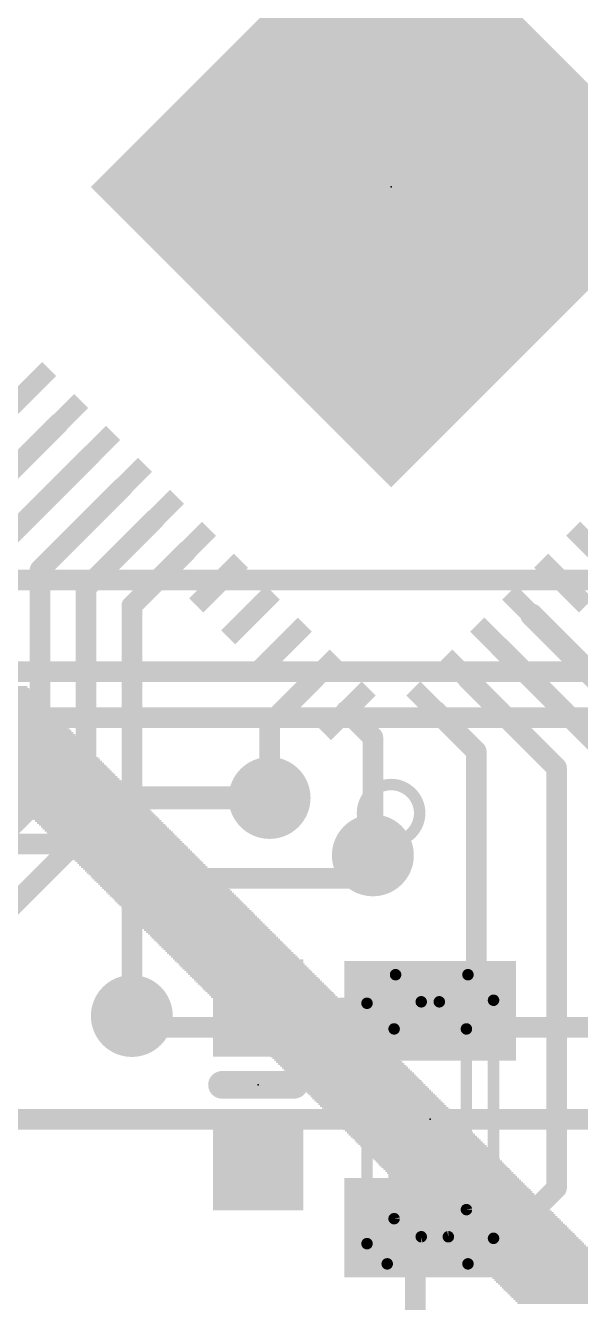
# Model space of a CAD drawing. Extents: x -17.8 to 79, y -18.3 to 67.8.
# Drawn here: x 34.26 to 40.4, y 15.75 to 29.88 of the extents above; entities that cross this region are included whole.
import ezdxf

# ---------------------------------------------------------------- set-up
doc = ezdxf.new("R2010")
doc.units = 0
for name, color, linetype in [('1', 12, 'CONTINUOUS'), ('16', 5, 'CONTINUOUS'), ('18', 3, 'CONTINUOUS'), ('200', 4, 'CONTINUOUS'), ('21', 40, 'CONTINUOUS'), ('23', 53, 'CONTINUOUS')]:
    doc.layers.add(name, color=color, linetype=linetype)

# ---------------------------------------------------------------- blocks, each defined once
blk = doc.blocks.new('RECT')
blk.add_solid([(-0.5, -0.5), (0.5, -0.5), (-0.5, 0.5), (0.5, 0.5)])
blk = doc.blocks.new('ROUNDV')
at = {"const_width": 0.5}
blk.add_lwpolyline([(0, -0.25, 1), (0, 0.25, 1), (0, -0.25)], format="xyb", dxfattribs=at)

msp = doc.modelspace()

# ---------------------------------------------------------------- linework, layer by layer
at = {"layer": '1'}
for points, const_width in [([(34.6244, 25.4815), (32.1476, 23.0047)], 0.2286), ([(34.978, 25.128), (33.782, 23.932)], 0.2286), ([(35.3315, 24.7744), (34.417, 23.8599)], 0.2286), ([(35.6851, 24.4209), (34.925, 23.6608)], 0.2286), ([(36.0387, 24.0673), (35.433, 23.4617)], 0.2286), ([(34.417, 23.8599), (34.417, 21.336)], 0.2286), ([(34.925, 23.6608), (34.925, 20.955)], 0.2286), ([(35.433, 23.4617), (35.433, 18.923)], 0.2286), ([(39.857, 23.3602), (41.275, 21.9422)], 0.254), ([(39.5035, 23.0066), (40.767, 21.7431)], 0.2286), ([(37.4529, 22.6531), (36.957, 22.1572)], 0.2286), ([(39.1499, 22.6531), (40.132, 21.671)], 0.2286), ([(37.8064, 22.2995), (38.1, 22.006)], 0.2286), ([(38.7964, 22.2995), (39.243, 21.8529)], 0.2286), ([(36.957, 22.1572), (36.957, 21.336)], 0.2286), ([(38.1, 22.006), (38.1, 20.701)], 0.2286), ([(39.243, 21.8529), (39.243, 19.488)], 0.2286), ([(40.132, 21.671), (40.132, 17.018)], 0.2286), ([(34.417, 21.336), (32.512, 19.431)], 0.2286), ([(34.925, 20.955), (33.6677, 19.6977)], 0.2286), ([(39.243, 19.488), (38.735, 18.98)], 0.2286), ([(36.83, 19.011), (38.704, 19.011)], 0.2286), ([(38.704, 19.011), (38.735, 18.98)], 0.2286), ([(40.132, 17.018), (39.497, 16.383)], 0.2286), ([(38.735, 16.58), (38.569, 16.414)], 0.2286), ([(38.932, 16.383), (38.735, 16.58)], 0.2286), ([(38.569, 16.414), (38.569, 15.113)], 0.2286), ([(39.497, 16.383), (38.932, 16.383)], 0.2286)]:
    msp.add_lwpolyline(points, dxfattribs=dict(at, const_width=const_width))
for points, const_width in [([(34.6649, 25.4411, 1), (34.584, 25.5219)], 0.1143), ([(35.0184, 25.0876, 1), (34.9376, 25.1684)], 0.1143), ([(35.372, 24.734, 1), (35.2911, 24.8148)], 0.1143), ([(35.7255, 24.3804, 1), (35.6447, 24.4613)], 0.1143), ([(36.0791, 24.0269, 1), (35.9982, 24.1077)], 0.1143), ([(34.3766, 23.9003, 1), (34.4574, 23.8195)], 0.1143), ([(34.4742, 23.8599, 1), (34.3599, 23.8599)], 0.1143), ([(34.9822, 23.6608, 1), (34.8679, 23.6608)], 0.1143), ([(34.8846, 23.7012, 1), (34.9654, 23.6203)], 0.1143), ([(35.4901, 23.4617, 1), (35.3758, 23.4617)], 0.1143), ([(35.3926, 23.5021, 1), (35.4734, 23.4212)], 0.1143), ([(39.9019, 23.4051, 1), (39.8121, 23.3153)], 0.127), ([(39.5439, 23.0471, 1), (39.4631, 22.9662)], 0.1143), ([(37.4933, 22.6127, 1), (37.4125, 22.6935)], 0.1143), ([(39.1903, 22.6935, 1), (39.1095, 22.6127)], 0.1143), ([(37.8468, 22.3399, 1), (37.766, 22.2591)], 0.1143), ([(38.8368, 22.3399, 1), (38.756, 22.2591)], 0.1143), ([(36.9166, 22.1976, 1), (36.9974, 22.1168)], 0.1143), ([(37.0142, 22.1572, 1), (36.8999, 22.1572)], 0.1143), ([(38.1572, 22.006, 1), (38.0429, 22.006)], 0.1143), ([(38.0596, 21.9655, 1), (38.1404, 22.0464)], 0.1143), ([(39.3002, 21.8529, 1), (39.1859, 21.8529)], 0.1143), ([(39.2026, 21.8125, 1), (39.2834, 21.8933)], 0.1143), ([(40.1892, 21.671, 1), (40.0749, 21.671)], 0.1143), ([(40.0916, 21.6306, 1), (40.1724, 21.7114)], 0.1143), ([(34.3599, 21.336, 1), (34.4742, 21.336)], 0.1143), ([(34.4574, 21.2956, 1), (34.3766, 21.3764)], 0.1143), ([(36.8999, 21.336, 1), (37.0142, 21.336)], 0.1143), ([(34.9654, 20.9146, 1), (34.8846, 20.9954)], 0.1143), ([(34.8679, 20.955, 1), (34.9822, 20.955)], 0.1143), ([(38.0429, 20.701, 1), (38.1572, 20.701)], 0.1143), ([(39.1859, 19.488, 1), (39.3002, 19.488)], 0.1143), ([(39.2834, 19.4476, 1), (39.2026, 19.5284)], 0.1143), ([(36.83, 19.0681, 1), (36.83, 18.9538)], 0.1143), ([(38.7444, 19.0514, 1), (38.6636, 18.9706)], 0.1143), ([(38.6946, 19.0204, 1), (38.7754, 18.9396)], 0.1143), ([(38.6946, 18.9396, 1), (38.7754, 19.0204)], 0.1143), ([(38.704, 18.9538, 1), (38.704, 19.0681)], 0.1143), ([(35.3758, 18.923, 1), (35.4901, 18.923)], 0.1143), ([(40.1724, 16.9776, 1), (40.0916, 17.0584)], 0.1143), ([(40.0749, 17.018, 1), (40.1892, 17.018)], 0.1143), ([(38.7754, 16.6204, 1), (38.6946, 16.5396)], 0.1143), ([(38.7754, 16.5396, 1), (38.6946, 16.6204)], 0.1143), ([(38.6262, 16.414, 1), (38.5119, 16.414)], 0.1143), ([(38.5286, 16.4544, 1), (38.6094, 16.3736)], 0.1143), ([(38.932, 16.4401, 1), (38.932, 16.3258)], 0.1143), ([(38.8916, 16.3426, 1), (38.9724, 16.4234)], 0.1143), ([(39.4566, 16.4234, 1), (39.5374, 16.3426)], 0.1143), ([(39.497, 16.3258, 1), (39.497, 16.4401)], 0.1143)]:
    msp.add_lwpolyline(points, format="xyb", dxfattribs=dict(at, const_width=const_width))
at = {"layer": '16'}
for points, const_width in [([(33.401, 23.749), (40.894, 23.749)], 0.2286), ([(41.91, 22.733), (20.701, 22.733)], 0.2286), ([(43.307, 22.225), (22.479, 22.225)], 0.2286), ([(36.957, 21.336), (24.511, 21.336)], 0.254), ([(35.306, 20.828), (25.527, 20.828)], 0.2286), ([(35.687, 20.447), (35.306, 20.828)], 0.2286), ([(38.1, 20.701), (37.846, 20.447)], 0.2286), ([(37.846, 20.447), (35.687, 20.447)], 0.2286), ([(35.433, 18.923), (35.56, 18.796)], 0.2286), ([(35.56, 18.796), (57.277, 18.796)], 0.2286), ([(33.528, 17.78), (42.291, 17.78)], 0.2286)]:
    msp.add_lwpolyline(points, dxfattribs=dict(at, const_width=const_width))
for points, const_width in [([(36.957, 21.2725, 1), (36.957, 21.3995)], 0.127), ([(35.3464, 20.8684, 1), (35.2656, 20.7876)], 0.1143), ([(35.306, 20.7708, 1), (35.306, 20.8851)], 0.1143), ([(38.1404, 20.6606, 1), (38.0596, 20.7414)], 0.1143), ([(35.687, 20.5042, 1), (35.687, 20.3899)], 0.1143), ([(35.6466, 20.4066, 1), (35.7274, 20.4874)], 0.1143), ([(37.8056, 20.4874, 1), (37.8864, 20.4066)], 0.1143), ([(37.846, 20.3899, 1), (37.846, 20.5042)], 0.1143), ([(35.4734, 18.9634, 1), (35.3926, 18.8826)], 0.1143), ([(35.56, 18.8531, 1), (35.56, 18.7388)], 0.1143), ([(35.5196, 18.7556, 1), (35.6004, 18.8364)], 0.1143)]:
    msp.add_lwpolyline(points, format="xyb", dxfattribs=dict(at, const_width=const_width))
at = {"layer": '21'}
for points, const_width in [([(38.3014, 20.8519, 1), (38.3014, 21.4844, 1), (38.3014, 20.8519)], 0.127), ([(38.3512, 19.38, 0.4142), (38.035, 19.0638)], 0.127), ([(38.3512, 19.4118, 1), (38.3512, 19.3483)], 0.0635), ([(38.3512, 19.3483, 1), (38.3512, 19.4118)], 0.0635), ([(39.435, 19.0972, 0.4142), (39.1522, 19.38)], 0.127), ([(39.1522, 19.4118, 1), (39.1522, 19.3483)], 0.0635), ([(39.1522, 19.3483, 1), (39.1522, 19.4118)], 0.0635), ([(38.0668, 19.0638, 1), (38.0033, 19.0638)], 0.0635), ([(38.0033, 19.0638, 1), (38.0668, 19.0638)], 0.0635), ([(38.635, 19.08, 0.414), (38.335, 18.78)], 0.127), ([(38.635, 19.1118, 1), (38.635, 19.0483)], 0.0635), ([(38.635, 19.0483, 1), (38.635, 19.1117)], 0.0635), ([(39.135, 18.78, 0.4142), (38.835, 19.08)], 0.127), ([(38.835, 19.1118, 1), (38.835, 19.0483)], 0.0635), ([(38.835, 19.0483, 1), (38.835, 19.1118)], 0.0635), ([(39.4668, 19.0972, 1), (39.4032, 19.0972)], 0.0635), ([(39.4032, 19.0972, 1), (39.4668, 19.0972)], 0.0635), ([(38.3668, 18.78, 1), (38.3032, 18.78)], 0.0635), ([(38.3033, 18.78, 1), (38.3667, 18.78)], 0.0635), ([(39.1668, 18.78, 1), (39.1033, 18.78)], 0.0635), ([(39.1033, 18.78, 1), (39.1668, 18.78)], 0.0635), ([(36.43, 18.2372, 1), (36.43, 18.0848)], 0.1524), ([(37.23, 18.0848, 1), (37.23, 18.2372)], 0.1524), ([(38.935, 16.48, 0.4142), (39.135, 16.78)], 0.127), ([(39.1661, 16.7862, 1), (39.1039, 16.7738)], 0.0635), ([(38.3032, 16.68, 1), (38.3668, 16.68)], 0.0635), ([(38.335, 16.68, 0.4144), (38.635, 16.48)], 0.127), ([(38.3661, 16.6862, 1), (38.3039, 16.6738)], 0.0635), ([(39.1033, 16.78, 1), (39.1668, 16.78)], 0.0635), ([(38.635, 16.5117, 1), (38.635, 16.4483)], 0.0635), ([(38.6412, 16.4489, 1), (38.6288, 16.5111)], 0.0635), ([(38.9288, 16.5111, 1), (38.9412, 16.4489)], 0.0635), ([(38.935, 16.4483, 1), (38.935, 16.5117)], 0.0635), ([(38.035, 16.4036, 0.4142), (38.2586, 16.18)], 0.127), ([(38.0668, 16.4036, 1), (38.0033, 16.4036)], 0.0635), ([(38.0033, 16.4036, 1), (38.0668, 16.4036)], 0.0635), ([(39.1522, 16.18, 0.4142), (39.435, 16.4628)], 0.127), ([(39.4668, 16.4628, 1), (39.4032, 16.4628)], 0.0635), ([(39.4032, 16.4628, 1), (39.4668, 16.4628)], 0.0635), ([(38.2586, 16.2117, 1), (38.2586, 16.1483)], 0.0635), ([(38.2586, 16.1483, 1), (38.2586, 16.2117)], 0.0635), ([(39.1522, 16.2117, 1), (39.1522, 16.1483)], 0.0635), ([(39.1522, 16.1483, 1), (39.1522, 16.2117)], 0.0635)]:
    msp.add_lwpolyline(points, format="xyb", dxfattribs=dict(at, const_width=const_width))
for points, const_width in [([(38.3512, 19.38), (39.1522, 19.38)], 0.127), ([(38.035, 16.4036), (38.035, 19.0638)], 0.127), ([(38.635, 19.08), (38.835, 19.08)], 0.127), ([(39.435, 19.0972), (39.435, 16.4628)], 0.127), ([(38.335, 16.68), (38.335, 18.78)], 0.127), ([(39.135, 18.78), (39.135, 16.78)], 0.127), ([(37.23, 18.161), (36.43, 18.161)], 0.3048), ([(38.935, 16.48), (38.635, 16.48)], 0.127), ([(39.1522, 16.18), (38.2586, 16.18)], 0.127)]:
    msp.add_lwpolyline(points, dxfattribs=dict(at, const_width=const_width))
at = {"layer": '23'}
for p in [(38.3014, 28.0978), (36.83, 18.161), (38.735, 17.78)]:
    msp.add_point(p, dxfattribs=at)

# ---------------------------------------------------------------- block references
at = {"layer": '1'}
for p, xscale, yscale, rotation in [((38.3014, 28.0978), 4.7, 4.7, 135), ((34.2709, 25.8351), 0.7, 0.22, 45), ((34.6244, 25.4815), 0.7, 0.22, 45), ((34.978, 25.128), 0.7, 0.22, 45), ((35.3315, 24.7744), 0.7, 0.22, 45), ((35.6851, 24.4209), 0.7, 0.22, 45), ((36.0387, 24.0673), 0.7, 0.22, 45), ((40.5641, 24.0673), 0.7, 0.22, 135), ((36.3922, 23.7138), 0.7, 0.22, 45), ((40.2106, 23.7138), 0.7, 0.22, 135), ((36.7458, 23.3602), 0.7, 0.22, 45), ((39.857, 23.3602), 0.7, 0.22, 135), ((37.0993, 23.0066), 0.7, 0.22, 45), ((39.5035, 23.0066), 0.7, 0.22, 135), ((37.4529, 22.6531), 0.7, 0.22, 45), ((39.1499, 22.6531), 0.7, 0.22, 135), ((37.8064, 22.2995), 0.7, 0.22, 45), ((38.7964, 22.2995), 0.7, 0.22, 135), ((38.735, 18.98), 1.1, 1.9, 90), ((38.735, 16.58), 1.1, 1.9, 270)]:
    msp.add_blockref('RECT', p, dxfattribs=dict(at, xscale=xscale, yscale=yscale, rotation=rotation))
at = {"layer": '1', "xscale": 1.075, "rotation": 270}
for p in [(36.83, 19.011), (36.83, 17.311)]:
    msp.add_blockref('RECT', p, dxfattribs=at)
at = {"layer": '18', "xscale": 0.9064, "yscale": 0.9064}
for p in [(39.37, 29.337), (39.37, 29.337), (37.211, 29.083), (37.211, 29.083), (35.814, 28.067), (35.814, 28.067), (38.354, 27.94), (38.354, 27.94), (39.497, 27.051), (39.497, 27.051), (37.211, 26.924), (37.211, 26.924), (38.354, 25.527), (38.354, 25.527), (36.957, 21.336), (36.957, 21.336), (38.1, 20.701), (38.1, 20.701), (35.433, 18.923), (35.433, 18.923)]:
    msp.add_blockref('ROUNDV', p, dxfattribs=at)
at = {"layer": '200', "xscale": 1.3969, "yscale": 0.0212}
for p in [(33.5796, 22.5628), (33.6007, 22.5416), (33.6219, 22.5204), (33.6431, 22.4993), (33.6642, 22.4781), (33.6854, 22.4569), (33.7066, 22.4358), (33.7277, 22.4146), (33.7489, 22.3934), (33.7701, 22.3723), (33.7912, 22.3511), (33.8124, 22.3299), (33.8336, 22.3088), (33.8547, 22.2876), (33.8759, 22.2664), (33.8971, 22.2453), (33.9182, 22.2241), (33.9394, 22.2029), (33.9606, 22.1818), (33.9817, 22.1606), (34.0029, 22.1394), (34.0241, 22.1183), (34.0452, 22.0971), (34.0664, 22.076), (34.0876, 22.0548), (34.1087, 22.0336), (34.1299, 22.0125), (34.1511, 21.9913), (34.1722, 21.9701), (34.1934, 21.949), (34.2146, 21.9278), (34.2357, 21.9066), (34.2569, 21.8855), (34.278, 21.8643), (34.2992, 21.8431), (34.3204, 21.822), (34.3415, 21.8008), (34.3627, 21.7796), (34.3839, 21.7585), (34.405, 21.7373), (34.4262, 21.7161), (34.4474, 21.695), (34.4685, 21.6738), (34.4897, 21.6526), (34.5109, 21.6315), (34.532, 21.6103), (34.5532, 21.5891), (34.5744, 21.568), (34.5955, 21.5468), (34.6167, 21.5256), (34.6379, 21.5045), (34.659, 21.4833), (34.6802, 21.4621), (34.7014, 21.441), (34.7225, 21.4198), (34.7437, 21.3986), (34.7649, 21.3775), (34.786, 21.3563), (34.8072, 21.3351), (34.8284, 21.314), (34.8495, 21.2928), (34.8707, 21.2716), (34.8919, 21.2505), (34.913, 21.2293), (34.9342, 21.2081), (34.9554, 21.187), (34.9765, 21.1658), (34.9977, 21.1447), (35.0189, 21.1235), (35.04, 21.1023), (35.0612, 21.0812), (35.0823, 21.06), (35.1035, 21.0388), (35.1247, 21.0177), (35.1458, 20.9965), (35.167, 20.9753), (35.1882, 20.9542), (35.2093, 20.933), (35.2305, 20.9118), (35.2517, 20.8907), (35.2728, 20.8695), (35.294, 20.8483), (35.3152, 20.8272), (35.3363, 20.806), (35.3575, 20.7848), (35.3787, 20.7637), (35.3998, 20.7425), (35.421, 20.7213), (35.4422, 20.7002), (35.4633, 20.679), (35.4845, 20.6578), (35.5057, 20.6367), (35.5268, 20.6155), (35.548, 20.5943), (35.5692, 20.5732), (35.5903, 20.552), (35.6115, 20.5308), (35.6327, 20.5097), (35.6538, 20.4885), (35.675, 20.4673), (35.6962, 20.4462), (35.7173, 20.425), (35.7385, 20.4039), (35.7597, 20.3827), (35.7808, 20.3615), (35.802, 20.3404), (35.8231, 20.3192), (35.8443, 20.298), (35.8655, 20.2769), (35.8867, 20.2557), (35.9078, 20.2345), (35.929, 20.2134), (35.9501, 20.1922), (35.9713, 20.171), (35.9925, 20.1499), (36.0136, 20.1287), (36.0348, 20.1075), (36.056, 20.0864), (36.0771, 20.0652), (36.0983, 20.044), (36.1195, 20.0229), (36.1406, 20.0017), (36.1618, 19.9805), (36.183, 19.9594), (36.2041, 19.9382), (36.2253, 19.917), (36.2465, 19.8959), (36.2676, 19.8747), (36.2888, 19.8535), (36.31, 19.8324), (36.3311, 19.8112), (36.3523, 19.79), (36.3735, 19.7689), (36.3946, 19.7477), (36.4158, 19.7265), (36.437, 19.7054), (36.4581, 19.6842), (36.4793, 19.663), (36.5005, 19.6419), (36.5216, 19.6207), (36.5428, 19.5995), (36.564, 19.5784), (36.5851, 19.5572), (36.6063, 19.536), (36.6275, 19.5149), (36.6486, 19.4937), (36.6698, 19.4726), (36.691, 19.4514), (36.7121, 19.4302), (36.7333, 19.4091), (36.7544, 19.3879), (36.7756, 19.3667), (36.7968, 19.3456), (36.8179, 19.3244), (36.8391, 19.3032), (36.8603, 19.2821), (36.8814, 19.2609), (36.9026, 19.2397), (36.9238, 19.2186), (36.9449, 19.1974), (36.9661, 19.1762), (36.9873, 19.1551), (37.0084, 19.1339), (37.0296, 19.1127), (37.0508, 19.0916), (37.0719, 19.0704), (37.0931, 19.0492), (37.1143, 19.0281), (37.1354, 19.0069), (37.1566, 18.9857), (37.1778, 18.9646), (37.1989, 18.9434), (37.2201, 18.9222), (37.2413, 18.9011), (37.2624, 18.8799), (37.2836, 18.8587), (37.3048, 18.8376), (37.3259, 18.8164), (37.3471, 18.7952), (37.3683, 18.7741), (37.3894, 18.7529), (37.4106, 18.7318), (37.4318, 18.7106), (37.4529, 18.6894), (37.4741, 18.6683), (37.4952, 18.6471), (37.5164, 18.6259), (37.5376, 18.6048), (37.5588, 18.5836), (37.5799, 18.5624), (37.6011, 18.5413), (37.6222, 18.5201), (37.6434, 18.4989), (37.6646, 18.4778), (37.6857, 18.4566), (37.7069, 18.4354), (37.7281, 18.4143), (37.7492, 18.3931), (37.7704, 18.3719), (37.7916, 18.3508), (37.8127, 18.3296), (37.8339, 18.3084), (37.8551, 18.2873), (37.8762, 18.2661), (37.8974, 18.2449), (37.9186, 18.2238), (37.9397, 18.2026), (37.9609, 18.1814), (37.9821, 18.1603), (38.0032, 18.1391), (38.0244, 18.1179), (38.0456, 18.0968), (38.0667, 18.0756), (38.0879, 18.0544), (38.1091, 18.0333), (38.1302, 18.0121), (38.1514, 17.9909), (38.1726, 17.9698), (38.1937, 17.9486), (38.2149, 17.9274), (38.2361, 17.9063), (38.2572, 17.8851), (38.2784, 17.8639), (38.2996, 17.8428), (38.3207, 17.8216), (38.3419, 17.8005), (38.363, 17.7793), (38.3842, 17.7581), (38.4054, 17.737), (38.4265, 17.7158), (38.4477, 17.6946), (38.4689, 17.6735), (38.49, 17.6523), (38.5112, 17.6311), (38.5324, 17.61), (38.5535, 17.5888), (38.5747, 17.5676), (38.5959, 17.5465), (38.617, 17.5253), (38.6382, 17.5041), (38.6594, 17.483), (38.6805, 17.4618), (38.7017, 17.4406), (38.7229, 17.4195), (38.744, 17.3983), (38.7652, 17.3771), (38.7864, 17.356), (38.8075, 17.3348), (38.8287, 17.3136), (38.8499, 17.2925), (38.871, 17.2713), (38.8922, 17.2501), (38.9134, 17.229), (38.9345, 17.2078), (38.9557, 17.1866), (38.9769, 17.1655), (38.998, 17.1443), (39.0192, 17.1231), (39.0404, 17.102), (39.0615, 17.0808), (39.0827, 17.0597), (39.1039, 17.0385), (39.125, 17.0173), (39.1462, 16.9962), (39.1673, 16.975), (39.1885, 16.9538), (39.2097, 16.9327), (39.2308, 16.9115), (39.252, 16.8903), (39.2732, 16.8692), (39.2943, 16.848), (39.3155, 16.8268), (39.3367, 16.8057), (39.3578, 16.7845), (39.379, 16.7633), (39.4002, 16.7422), (39.4213, 16.721), (39.4425, 16.6998), (39.4637, 16.6787), (39.4848, 16.6575), (39.506, 16.6363), (39.5272, 16.6152), (39.5483, 16.594), (39.5695, 16.5728), (39.5907, 16.5517), (39.6118, 16.5305), (39.633, 16.5093), (39.6542, 16.4882), (39.6753, 16.467), (39.6965, 16.4458), (39.7177, 16.4247), (39.7388, 16.4035), (39.76, 16.3823), (39.7812, 16.3612), (39.8023, 16.34), (39.8235, 16.3188), (39.8447, 16.2977), (39.8658, 16.2765), (39.887, 16.2553), (39.9082, 16.2342), (39.9293, 16.213), (39.9505, 16.1919), (39.9717, 16.1707), (39.9928, 16.1495), (40.014, 16.1284), (40.0351, 16.1072), (40.0563, 16.086), (40.0775, 16.0649), (40.0986, 16.0437), (40.1198, 16.0225), (40.141, 16.0014), (40.1621, 15.9802), (40.1833, 15.959), (40.2045, 15.9379), (40.2256, 15.9167), (40.2468, 15.8955), (40.268, 15.8744), (40.2891, 15.8532), (40.3103, 15.832), (40.3315, 15.8109), (40.3526, 15.7897), (40.3738, 15.7685), (40.395, 15.7474)]:
    msp.add_blockref('RECT', p, dxfattribs=at)

doc.saveas('drawing.dxf')
